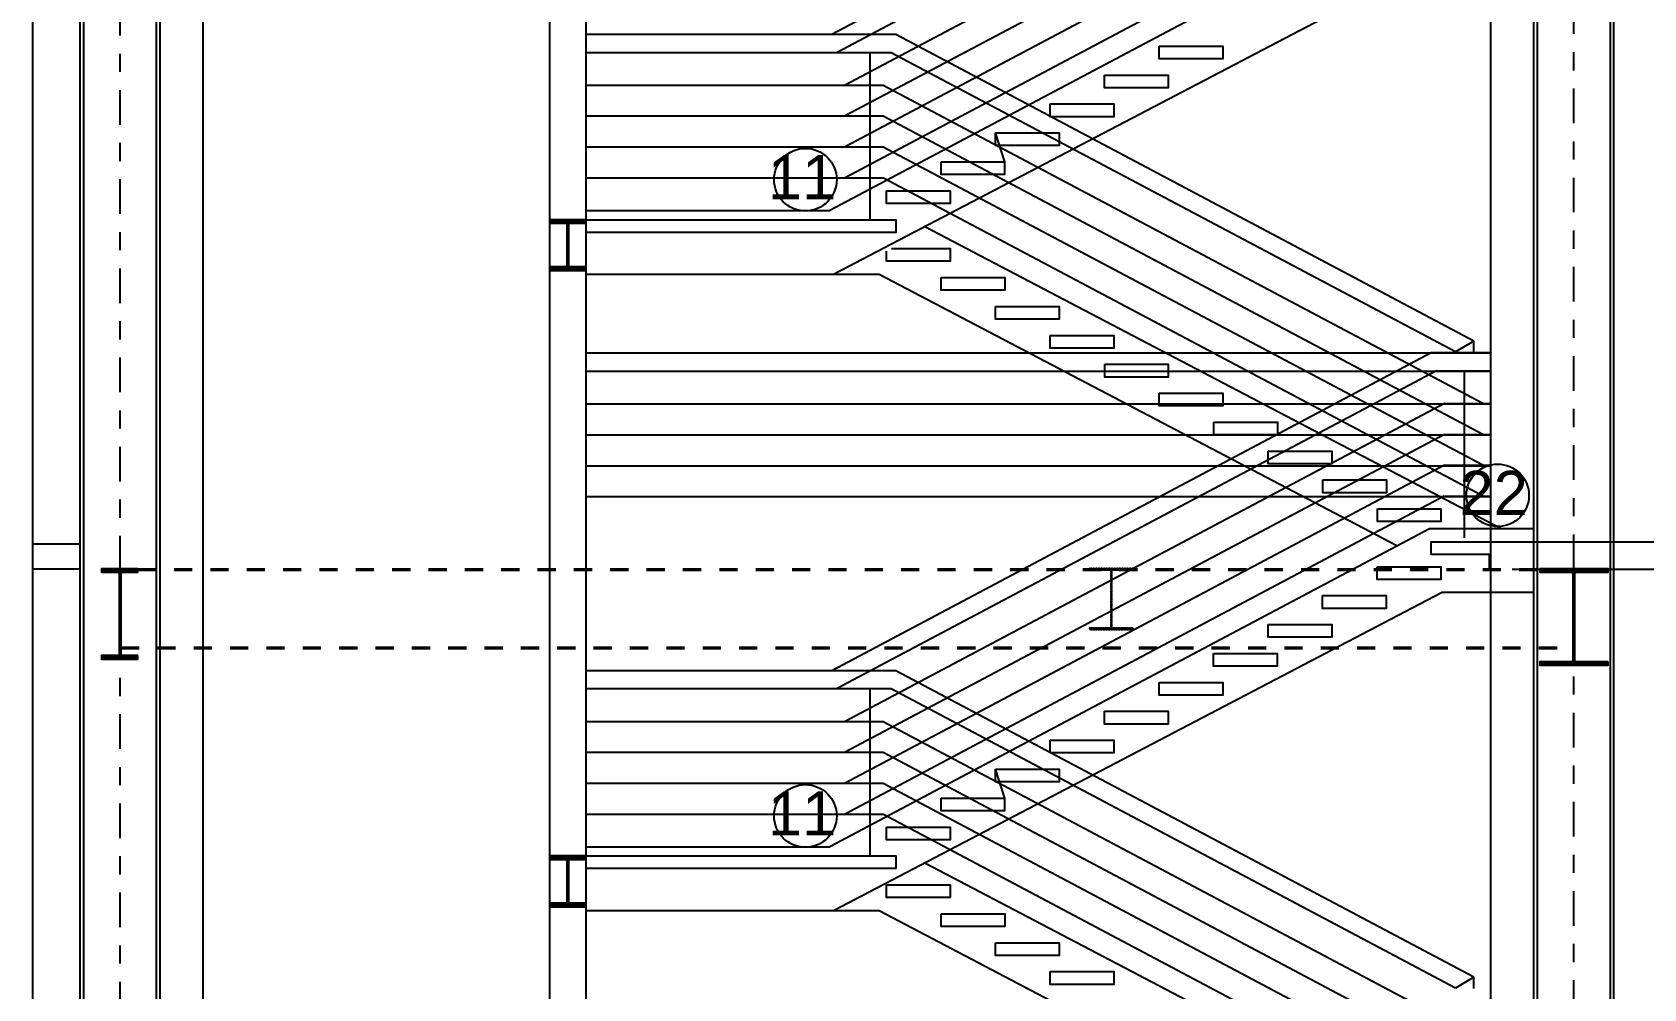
# Model space of a CAD drawing. Header units: millimetres. Extents: x 2148 to 2681, y 758 to 986.
# Drawn here: x 2503.75 to 2512.61, y 885.79 to 891.05 of the extents above; entities that cross this region are included whole.
import ezdxf

# ---------------------------------------------------------------- set-up
doc = ezdxf.new("R2010")
doc.units = ezdxf.units.MM
doc.linetypes.add('$0$HIDDEN', pattern=[0.375, 0.25, -0.125])
doc.linetypes.add('CENTER2', pattern=[28.575, 19.05, -3.175, 3.175, -3.175])
for name, color, linetype in [('0.2', 10, 'Continuous'), ('4CO', 4, 'Continuous'), ('D', 1, 'Continuous'), ('HATCH', 8, 'Continuous'), ('TLBLK', 7, 'Continuous')]:
    doc.layers.add(name, color=color, linetype=linetype)
doc.styles.add('SWISS', font='swissl.ttf')

msp = doc.modelspace()

# ---------------------------------------------------------------- hatches: boundary and pattern name
at = {"layer": 'HATCH', "ltscale": 0.5}
h = msp.add_hatch(dxfattribs=at)
h.set_pattern_fill('ANSI31', color=256, scale=0.018605, style=0)
h.set_pattern_definition([(45, (160478.5269366, 5236.5290563), (-0.00164446852256, 0.00164446852256), [])])
h.paths.add_polyline_path([(2506.595431, 890.0156536), (2506.595431, 889.9958559), (2506.684538, 889.9958559, -0.438228156), (2506.6883725, 889.9917491), (2506.6883725, 889.760322, -0.43632867), (2506.6845624, 889.7562152), (2506.595431, 889.7562152), (2506.595431, 889.7364175), (2506.7934467, 889.7364175), (2506.7934467, 889.7562152), (2506.7040465, 889.7562152, -0.444720252), (2506.7002459, 889.760429), (2506.7002459, 889.9916421, -0.446631526), (2506.7040709, 889.9958559), (2506.7934467, 889.9958559), (2506.7934467, 890.0156536)])
h = msp.add_hatch(dxfattribs=at)
h.set_pattern_fill('ANSI31', color=256, scale=0.011907, style=0)
h.set_pattern_definition([(45, (97460.5884357, 4160.8638543), (-0.001052459854438, 0.001052459854438), [])])
edge = h.paths.add_edge_path()
edge.add_line((2509.8053905, 887.7720588), (2509.6930965, 887.7720588))
edge.add_arc((2509.6930965, 887.7767023), 0.0046435, 174.09726711, 270, ccw=False)
edge.add_line((2509.6884776, 887.7771798), (2509.6884776, 888.0824793))
edge.add_arc((2509.6930965, 888.0829569), 0.0046435, 89.63455476, 185.90273274, ccw=False)
edge.add_line((2509.6931261, 888.0876003), (2509.8053905, 888.0876003))
edge.add_line((2509.8053905, 888.0876003), (2509.8053905, 888.0995075))
edge.add_line((2509.8053905, 888.0995075), (2509.5647418, 888.0995075))
edge.add_line((2509.5647418, 888.0995075), (2509.5647418, 888.0876003))
edge.add_line((2509.5647418, 888.0876003), (2509.6766796, 888.0876003))
edge.add_arc((2509.6767092, 888.0829569), 0.0046435, -4.29209344, 90.36544489, ccw=False)
edge.add_line((2509.6813397, 888.0826093), (2509.6813397, 887.7770498))
edge.add_arc((2509.6767092, 887.7767023), 0.0046435, -89.99999964, 4.29209359, ccw=False)
edge.add_line((2509.6767092, 887.7720588), (2509.5647418, 887.7720588))
edge.add_line((2509.5647418, 887.7720588), (2509.5647418, 887.7601516))
edge.add_line((2509.5647418, 887.7601516), (2509.8053905, 887.7601516))
edge.add_line((2509.8053905, 887.7601516), (2509.8053905, 887.7720588))
h = msp.add_hatch(dxfattribs=at)
h.set_pattern_fill('ANSI31', color=256, scale=0.018605, style=0)
h.set_pattern_definition([(45, (150865.017345, 6001.7887994), (-0.00164446852256, 0.00164446852256), [])])
edge = h.paths.add_edge_path()
edge.add_line((2504.3277581, 887.617447), (2504.2433774, 887.617447))
edge.add_arc((2504.2433774, 887.6247025), 0.0072555, 174.09726711, 269.99999997, ccw=False)
edge.add_line((2504.2361604, 887.6254486), (2504.2361604, 888.067901))
edge.add_arc((2504.2433774, 888.0686471), 0.0072555, 89.63455464, 185.90273283, ccw=False)
edge.add_line((2504.2434237, 888.0759024), (2504.3277581, 888.0759024))
edge.add_line((2504.3277581, 888.0759024), (2504.3277581, 888.0945075))
edge.add_line((2504.3277581, 888.0945075), (2504.1277581, 888.0945075))
edge.add_line((2504.1277581, 888.0945075), (2504.1277581, 888.0759024))
edge.add_line((2504.1277581, 888.0759024), (2504.217726, 888.0759024))
edge.add_arc((2504.2177723, 888.0686471), 0.0072555, -4.29209345, 90.36544517, ccw=False)
edge.add_line((2504.2250074, 888.0681041), (2504.2250074, 887.6252455))
edge.add_arc((2504.2177723, 887.6247025), 0.0072555, -89.99999978, 4.2920935, ccw=False)
edge.add_line((2504.2177723, 887.617447), (2504.1277581, 887.617447))
edge.add_line((2504.1277581, 887.617447), (2504.1277581, 887.598842))
edge.add_line((2504.1277581, 887.598842), (2504.3277581, 887.598842))
edge.add_line((2504.3277581, 887.598842), (2504.3277581, 887.617447))
h = msp.add_hatch(dxfattribs=at)
h.set_pattern_fill('ANSI31', color=256, scale=0.018605, style=0)
h.set_pattern_definition([(45, (150873.0159886, 6001.7887994), (-0.00164446852256, 0.00164446852256), [])])
edge = h.paths.add_edge_path()
edge.add_line((2512.4174804, 887.5828689), (2512.2420211, 887.5828689))
edge.add_arc((2512.2420211, 887.5901244), 0.0072555, 174.09726711, 269.99999997, ccw=False)
edge.add_line((2512.2348041, 887.5908706), (2512.2348041, 888.067901))
edge.add_arc((2512.2420211, 888.0686471), 0.0072555, 89.63455464, 185.90273283, ccw=False)
edge.add_line((2512.2420673, 888.0759024), (2512.4174804, 888.0759024))
edge.add_line((2512.4174804, 888.0759024), (2512.4174804, 888.0945075))
edge.add_line((2512.4174804, 888.0945075), (2512.0414669, 888.0945075))
edge.add_line((2512.0414669, 888.0945075), (2512.0414669, 888.0759024))
edge.add_line((2512.0414669, 888.0759024), (2512.2163696, 888.0759024))
edge.add_arc((2512.2164159, 888.0686471), 0.0072555, -4.29209345, 90.36544517, ccw=False)
edge.add_line((2512.223651, 888.0681041), (2512.223651, 887.5906674))
edge.add_arc((2512.2164159, 887.5901244), 0.0072555, -89.99999978, 4.2920935, ccw=False)
edge.add_line((2512.2164159, 887.5828689), (2512.0414669, 887.5828689))
edge.add_line((2512.0414669, 887.5828689), (2512.0414669, 887.5642639))
edge.add_line((2512.0414669, 887.5642639), (2512.4174804, 887.5642639))
edge.add_line((2512.4174804, 887.5642639), (2512.4174804, 887.5828689))
h = msp.add_hatch(dxfattribs=at)
h.set_pattern_fill('ANSI31', color=256, scale=0.018605, style=0)
h.set_pattern_definition([(45, (160478.5269366, 5233.0290563), (-0.00164446852256, 0.00164446852256), [])])
h.paths.add_polyline_path([(2506.595431, 886.5156536), (2506.595431, 886.4958559), (2506.684538, 886.4958559, -0.438228156), (2506.6883725, 886.4917491), (2506.6883725, 886.260322, -0.43632867), (2506.6845624, 886.2562152), (2506.595431, 886.2562152), (2506.595431, 886.2364175), (2506.7934467, 886.2364175), (2506.7934467, 886.2562152), (2506.7040465, 886.2562152, -0.444720252), (2506.7002459, 886.260429), (2506.7002459, 886.4916421, -0.446631526), (2506.7040709, 886.4958559), (2506.7934467, 886.4958559), (2506.7934467, 886.5156536)])

# ---------------------------------------------------------------- linework, layer by layer
at = {"ltscale": 0.05}
for p, q in [((2506.5944343, 853.0995075, 0), (2506.5944343, 900.104652, 0.0000001)), ((2506.7944434, 853.0995075), (2506.7944434, 900.104652, 0.0000001)), ((2511.8892302, 888.2436536, 0.0000001), (2515.015405, 888.2436536, 0.0000001)), ((2511.7639669, 888.0936536, 0.0000001), (2511.7639669, 888.1736536, 0.0000001)), ((2511.7639669, 888.0936536, 0.0000001), (2511.7639669, 888.1736536, 0.0000001)), ((2511.8892302, 888.0936536, 0.0000001), (2515.015405, 888.0936536, 0.0000001))]:
    msp.add_line(p, q, dxfattribs=at)
at = {"ltscale": 0.5}
for p, q in [((2511.4477879, 892.784373, 0), (2508.1472287, 891.0340765, 0)), ((2511.4726625, 892.684373, 0), (2508.1721032, 890.9340765, 0)), ((2511.5174366, 892.504373, 0), (2508.2168774, 890.7540765, 0)), ((2511.5170342, 892.334373, 0), (2508.216475, 890.5840765, 0)), ((2511.5166317, 892.164373, 0), (2508.2160725, 890.4140765, 0)), ((2511.5162292, 891.994373, 0), (2508.21567, 890.2440765, 0)), ((2508.4983471, 891.0340765, 0), (2506.7944434, 891.0340765, 0)), ((2508.4983471, 891.0340765, 0), (2508.4106747, 891.0340765, 0)), ((2511.6777879, 889.3480094, 0), (2508.4983471, 891.0340765, 0)), ((2508.4734726, 890.9340765, 0), (2506.7944434, 890.9340765, 0)), ((2508.3550048, 890.9340765, 0), (2508.3550048, 890.0156536)), ((2511.5777879, 889.2878487, 0), (2508.4734726, 890.9340765, 0)), ((2509.9477879, 890.9701991, 0), (2510.2977879, 890.9701991, 0)), ((2509.9477879, 890.9701991, 0), (2510.2977879, 890.9701991, 0)), ((2509.6477879, 890.8111082, 0), (2509.9977879, 890.8111082, 0)), ((2509.6477879, 890.8111082, 0), (2509.9977879, 890.8111082, 0)), ((2509.6477879, 890.8111082, 0), (2509.9977879, 890.8111082, 0)), ((2509.6477879, 890.8111082, 0), (2509.9977879, 890.8111082, 0)), ((2509.6477879, 890.8111082, 0), (2509.9977879, 890.8111082, 0)), ((2509.6477879, 890.8111082, 0), (2509.9977879, 890.8111082, 0)), ((2508.4286984, 890.7540765, 0), (2506.7944434, 890.7540765, 0)), ((2511.7281392, 889.004373, 0), (2508.4286984, 890.7540765, 0)), ((2508.4286984, 890.5840765, 0), (2506.7944434, 890.5840765, 0)), ((2511.7281392, 888.834373, 0), (2508.4286984, 890.5840765, 0)), ((2509.3477879, 890.6520173, 0), (2509.6977879, 890.6520173, 0)), ((2509.3477879, 890.6520173, 0), (2509.6977879, 890.6520173, 0)), ((2509.0477879, 890.4929264, 0), (2509.3977879, 890.4929264, 0)), ((2509.0977879, 890.3338354, 0), (2509.0477879, 890.4929264, 0)), ((2509.0977879, 890.3338354, 0), (2509.0477879, 890.4929264, 0)), ((2509.0977879, 890.3338354, 0), (2509.0477879, 890.4929264, 0)), ((2509.0977879, 890.3338354, 0), (2509.0477879, 890.4929264, 0)), ((2509.0477879, 890.4929264, 0), (2509.3977879, 890.4929264, 0)), ((2509.0977879, 890.3338354, 0), (2509.0477879, 890.4929264, 0)), ((2509.0977879, 890.3338354, 0), (2509.0477879, 890.4929264, 0)), ((2509.0977879, 890.3338354, 0), (2509.0477879, 890.4929264, 0)), ((2508.4286984, 890.4140765, 0), (2506.7944434, 890.4140765, 0)), ((2511.7289441, 888.664373, 0), (2508.4295033, 890.4140765, 0)), ((2508.7477879, 890.3338354, 0), (2509.0977879, 890.3338354, 0)), ((2508.7477879, 890.3338354, 0), (2509.0977879, 890.3338354, 0)), ((2508.4299058, 890.2440765, 0), (2506.7944434, 890.2440765, 0)), ((2511.7293466, 888.494373, 0), (2508.4299058, 890.2440765, 0)), ((2508.4483471, 890.1747445, 0), (2508.7977879, 890.1747445, 0)), ((2508.4483471, 890.1747445, 0), (2508.7977879, 890.1747445, 0)), ((2511.6777879, 889.3480094, 0), (2511.5777879, 889.2878487, 0)), ((2511.6777879, 889.2856536, 0), (2511.6777879, 889.3480094, 0)), ((2506.7944434, 889.282373, -0.0000007), (2511.772932, 889.282373, 0.0000001)), ((2511.4477879, 889.284373, 0), (2508.1472287, 887.5340765, 0)), ((2511.4477879, 889.284373, 0), (2511.772932, 889.284373, 0)), ((2511.4477879, 889.284373, 0), (2511.772932, 889.284373, 0)), ((2506.7944434, 889.182373, -0.0000007), (2511.772932, 889.182373, 0.0000001)), ((2511.4726625, 889.184373, 0), (2508.1721032, 887.4340765, 0)), ((2511.4726625, 889.184373, 0), (2511.772932, 889.184373, 0)), ((2511.6255606, 889.1856536, 0), (2511.6255606, 888.2656536, 0)), ((2506.7944434, 889.002373, -0.0000008), (2511.772932, 889.002373, 0.0000001)), ((2511.5174366, 889.004373, 0), (2508.2168774, 887.2540765, 0)), ((2511.5174366, 889.004373, 0), (2511.772932, 889.004373, 0)), ((2506.7944434, 888.832373, -0.0000008), (2511.772932, 888.832373, 0.0000001)), ((2511.5170342, 888.834373, 0), (2508.216475, 887.0840765, 0)), ((2511.5174366, 888.834373, 0), (2511.772932, 888.834373, 0)), ((2506.7944434, 888.662373, -0.0000008), (2511.772932, 888.662373, 0.0000001)), ((2511.5166317, 888.664373, 0), (2508.2160725, 886.9140765, 0)), ((2511.5174366, 888.664373, 0), (2511.772932, 888.664373, 0)), ((2506.7944434, 888.492373, -0.0000008), (2511.772932, 888.492373, 0.0000001)), ((2511.5162292, 888.494373, 0), (2508.21567, 886.7440765, 0)), ((2511.5174366, 888.494373, 0), (2511.772932, 888.494373, 0)), ((2511.1477879, 888.1065627, 0), (2511.4977879, 888.1065627, 0)), ((2511.1477879, 888.1065627, 0), (2511.4977879, 888.1065627, 0)), ((2511.1477879, 888.1065627, 0), (2511.4977879, 888.1065627, 0)), ((2511.1477879, 888.1065627, 0), (2511.4977879, 888.1065627, 0)), ((2511.1477879, 888.1065627, 0), (2511.4977879, 888.1065627, 0)), ((2511.1477879, 888.1065627, 0), (2511.4977879, 888.1065627, 0)), ((2510.8472287, 887.9474718, 0), (2511.1972287, 887.9474718, 0)), ((2510.8472287, 887.9474718, 0), (2511.1972287, 887.9474718, 0)), ((2510.5477879, 887.7883809, 0), (2510.8977879, 887.7883809, 0)), ((2510.5477879, 887.7883809, 0), (2510.8977879, 887.7883809, 0)), ((2510.2477879, 887.62929, 0), (2510.5977879, 887.62929, 0)), ((2510.2477879, 887.62929, 0), (2510.5977879, 887.62929, 0)), ((2508.4983471, 887.5340765, 0), (2506.7944434, 887.5340765, 0)), ((2508.4983471, 887.5340765, 0), (2508.4106747, 887.5340765, 0)), ((2511.6777879, 885.8480094, 0), (2508.4983471, 887.5340765, 0)), ((2508.4734726, 887.4340765, 0), (2506.7944434, 887.4340765, 0)), ((2508.3550048, 887.4340765, 0), (2508.3550048, 886.5156536)), ((2511.5777879, 885.7878487, 0), (2508.4734726, 887.4340765, 0)), ((2509.9477879, 887.4701991, 0), (2510.2977879, 887.4701991, 0)), ((2509.9477879, 887.4701991, 0), (2510.2977879, 887.4701991, 0)), ((2509.6477879, 887.3111082, 0), (2509.9977879, 887.3111082, 0)), ((2509.6477879, 887.3111082, 0), (2509.9977879, 887.3111082, 0)), ((2509.6477879, 887.3111082, 0), (2509.9977879, 887.3111082, 0)), ((2509.6477879, 887.3111082, 0), (2509.9977879, 887.3111082, 0)), ((2509.6477879, 887.3111082, 0), (2509.9977879, 887.3111082, 0)), ((2509.6477879, 887.3111082, 0), (2509.9977879, 887.3111082, 0)), ((2508.4286984, 887.2540765, 0), (2506.7944434, 887.2540765, 0)), ((2511.7281392, 885.504373, 0), (2508.4286984, 887.2540765, 0)), ((2509.3477879, 887.1520173, 0), (2509.6977879, 887.1520173, 0)), ((2509.3477879, 887.1520173, 0), (2509.6977879, 887.1520173, 0)), ((2508.4286984, 887.0840765, 0), (2506.7944434, 887.0840765, 0)), ((2511.7281392, 885.334373, 0), (2508.4286984, 887.0840765, 0)), ((2509.0477879, 886.9929264, 0), (2509.3977879, 886.9929264, 0)), ((2509.0977879, 886.8338354, 0), (2509.0477879, 886.9929264, 0)), ((2509.0977879, 886.8338354, 0), (2509.0477879, 886.9929264, 0)), ((2509.0977879, 886.8338354, 0), (2509.0477879, 886.9929264, 0)), ((2509.0977879, 886.8338354, 0), (2509.0477879, 886.9929264, 0)), ((2509.0477879, 886.9929264, 0), (2509.3977879, 886.9929264, 0)), ((2509.0977879, 886.8338354, 0), (2509.0477879, 886.9929264, 0)), ((2509.0977879, 886.8338354, 0), (2509.0477879, 886.9929264, 0)), ((2509.0977879, 886.8338354, 0), (2509.0477879, 886.9929264, 0)), ((2508.4286984, 886.9140765, 0), (2506.7944434, 886.9140765, 0)), ((2511.7289441, 885.164373, 0), (2508.4295033, 886.9140765, 0)), ((2508.7477879, 886.8338354, 0), (2509.0977879, 886.8338354, 0)), ((2508.7477879, 886.8338354, 0), (2509.0977879, 886.8338354, 0)), ((2508.4299058, 886.7440765, 0), (2506.7944434, 886.7440765, 0)), ((2511.7293466, 884.994373, 0), (2508.4299058, 886.7440765, 0)), ((2508.4483471, 886.6747445, 0), (2508.7977879, 886.6747445, 0)), ((2508.4483471, 886.6747445, 0), (2508.7977879, 886.6747445, 0)), ((2511.6777879, 885.8480094, 0), (2511.5777879, 885.7878487, 0)), ((2511.6777879, 885.7856536, 0), (2511.6777879, 885.8480094, 0))]:
    msp.add_line(p, q, dxfattribs=at)
at = {"color": 2}
for p, q in [((2503.7475539, 888.2315806, 0), (2504.0107819, 888.2315806, 0)), ((2503.7475539, 888.2315806, 0), (2504.0107819, 888.2315806, 0)), ((2503.7475539, 888.0945075, 0), (2504.0107819, 888.0945075, 0)), ((2503.7475539, 888.0945075, 0), (2504.0107819, 888.0945075, 0))]:
    msp.add_line(p, q, dxfattribs=at)
at = {"linetype": '$0$HIDDEN', "ltscale": 0.3}
for p, q in [((2504.3277581, 888.0945075, 0), (2512.223651, 888.0945075, 0)), ((2504.3277581, 888.0873353, 0), (2512.223651, 888.0873353, 0)), ((2504.2361604, 887.6635572, 0), (2512.223651, 887.6635572, 0)), ((2504.2361604, 887.656385, 0), (2512.223651, 887.656385, 0))]:
    msp.add_line(p, q, dxfattribs=at)
at = {"ltscale": 0.05, "elevation": 0}
for points in [[(2509.9472287, 890.9701991), (2510.2972287, 890.9701991), (2510.2972287, 890.9001991), (2509.9472287, 890.9001991)], [(2509.6472287, 890.8111082), (2509.9972287, 890.8111082), (2509.9972287, 890.7411082), (2509.6472287, 890.7411082)], [(2509.3472287, 890.6520173), (2509.6972287, 890.6520173), (2509.6972287, 890.5820173), (2509.3472287, 890.5820173)], [(2509.0472287, 890.4929264), (2509.3972287, 890.4929264), (2509.3972287, 890.4229264), (2509.0472287, 890.4229264)], [(2508.7472287, 890.3338354), (2509.0972287, 890.3338354), (2509.0972287, 890.2638354), (2508.7472287, 890.2638354)], [(2508.4477879, 890.1747445), (2508.7977879, 890.1747445), (2508.7977879, 890.1047445), (2508.4477879, 890.1047445)], [(2508.7477879, 889.6974718), (2509.0977879, 889.6974718), (2509.0977879, 889.6274718), (2508.7477879, 889.6274718)], [(2509.0477879, 889.5383809), (2509.3977879, 889.5383809), (2509.3977879, 889.4683809), (2509.0477879, 889.4683809)], [(2509.3477879, 889.37929), (2509.6977879, 889.37929), (2509.6977879, 889.30929), (2509.3477879, 889.30929)], [(2509.6477879, 889.2201991), (2509.9977879, 889.2201991), (2509.9977879, 889.1501991), (2509.6477879, 889.1501991)], [(2509.9477879, 889.0611082), (2510.2977879, 889.0611082), (2510.2977879, 888.9911082), (2509.9477879, 888.9911082)], [(2510.2477879, 888.9020173), (2510.5977879, 888.9020173), (2510.5977879, 888.8320173), (2510.2477879, 888.8320173)], [(2510.5477879, 888.7429264), (2510.8977879, 888.7429264), (2510.8977879, 888.6729264), (2510.5477879, 888.6729264)], [(2510.8477879, 888.5838354), (2511.1977879, 888.5838354), (2511.1977879, 888.5138354), (2510.8477879, 888.5138354)], [(2511.1477879, 888.4247445), (2511.4977879, 888.4247445), (2511.4977879, 888.3547445), (2511.1477879, 888.3547445)], [(2511.1472287, 888.1065627), (2511.4972287, 888.1065627), (2511.4972287, 888.0365627), (2511.1472287, 888.0365627)], [(2510.8466695, 887.9474718), (2511.1966695, 887.9474718), (2511.1966695, 887.8774718), (2510.8466695, 887.8774718)], [(2510.5472287, 887.7883809), (2510.8972287, 887.7883809), (2510.8972287, 887.7183809), (2510.5472287, 887.7183809)], [(2510.2472287, 887.62929), (2510.5972287, 887.62929), (2510.5972287, 887.55929), (2510.2472287, 887.55929)], [(2509.9472287, 887.4701991), (2510.2972287, 887.4701991), (2510.2972287, 887.4001991), (2509.9472287, 887.4001991)], [(2509.6472287, 887.3111082), (2509.9972287, 887.3111082), (2509.9972287, 887.2411082), (2509.6472287, 887.2411082)], [(2509.3472287, 887.1520173), (2509.6972287, 887.1520173), (2509.6972287, 887.0820173), (2509.3472287, 887.0820173)], [(2509.0472287, 886.9929264), (2509.3972287, 886.9929264), (2509.3972287, 886.9229264), (2509.0472287, 886.9229264)], [(2508.7472287, 886.8338354), (2509.0972287, 886.8338354), (2509.0972287, 886.7638354), (2508.7472287, 886.7638354)], [(2508.4477879, 886.6747445), (2508.7977879, 886.6747445), (2508.7977879, 886.6047445), (2508.4477879, 886.6047445)], [(2508.7477879, 886.1974718), (2509.0977879, 886.1974718), (2509.0977879, 886.1274718), (2508.7477879, 886.1274718)], [(2509.0477879, 886.0383809), (2509.3977879, 886.0383809), (2509.3977879, 885.9683809), (2509.0477879, 885.9683809)], [(2509.3477879, 885.87929), (2509.6977879, 885.87929), (2509.6977879, 885.80929), (2509.3477879, 885.80929)]]:
    msp.add_lwpolyline(points, close=True, dxfattribs=at)
for points in [[(2506.7944434, 890.0156536), (2508.4983471, 890.0156536), (2508.4983471, 889.9456536), (2506.7944434, 889.9456536)], [(2508.474637, 889.8565627), (2508.7977879, 889.8565627), (2508.7977879, 889.7865627), (2508.4477879, 889.7865627), (2508.4477879, 889.8425167)], [(2511.7639669, 888.1736536), (2511.4444488, 888.1736536), (2511.4444488, 888.2436536), (2512.0094255, 888.2436536)], [(2506.7944434, 886.5156536), (2508.4983471, 886.5156536), (2508.4983471, 886.4456536), (2506.7944434, 886.4456536)], [(2508.4477879, 886.3565627), (2508.7977879, 886.3565627), (2508.7977879, 886.2865627), (2508.4477879, 886.2865627), (2508.4477879, 886.3565627)]]:
    msp.add_lwpolyline(points, dxfattribs=at)
at = {"layer": '0.2', "ltscale": 0.5}
for centre in [(2508.0014431, 890.2358968, 0), (2511.8097711, 888.4992359, 0), (2508.0014431, 886.7358968, -0.0000001)]:
    msp.add_circle(centre, 0.172101, dxfattribs=at)
at = {"layer": '4CO', "ltscale": 0.5}
for p, q in [((2511.4353506, 891.8156536, 0), (2508.1353506, 890.0656536, 0)), ((2508.1552888, 889.7156536, 0), (2511.5004198, 891.4656536, 0)), ((2506.7944434, 890.0656536, 0), (2508.1353506, 890.0656536, 0)), ((2508.658455, 889.9788842, 0), (2511.8324244, 888.3156536, 0)), ((2506.7944434, 889.7156536, 0), (2508.4067235, 889.7156536, 0)), ((2508.4067235, 889.7156536, 0), (2511.2579215, 888.2215624, 0)), ((2511.4353506, 888.3156536, 0), (2508.1353506, 886.5656536, 0)), ((2512.0094255, 888.3156536, 0.0000001), (2511.4353506, 888.3156536, 0)), ((2508.1552888, 886.2156536, 0), (2511.5004198, 887.9656536, 0)), ((2512.0094255, 887.9656536, 0.0000001), (2511.5004198, 887.9656536, 0)), ((2506.7944434, 886.5656536, 0), (2508.1353506, 886.5656536, 0)), ((2508.6579127, 886.4786006, 0), (2511.8313408, 884.8156536, 0)), ((2506.7944434, 886.2156536, 0), (2508.4067235, 886.2156536, 0)), ((2508.4067235, 886.2156536, 0), (2511.2579215, 884.7215624, 0))]:
    msp.add_line(p, q, dxfattribs=at)
at = {"layer": 'D', "color": 3, "ltscale": 0.5}
for p, q in [((2504.0107819, 878.6173934, 0), (2504.0107819, 900.2417251, 0.0000001)), ((2504.0307819, 878.6173934, 0), (2504.0307819, 900.2417251, 0.0000001)), ((2504.4308782, 878.6173934, 0), (2504.4308782, 900.2417251, 0.0000001)), ((2504.4508782, 878.6173934, 0), (2504.4508782, 900.2417251, 0.0000001)), ((2512.0094255, 878.6173934, 0.0000001), (2512.0094255, 900.2417251, 0.0000001)), ((2512.0294255, 878.6173934, 0.0000001), (2512.0294255, 900.2417251, 0.0000001)), ((2512.4295218, 878.6173934, 0.0000001), (2512.4295218, 900.2417251, 0.0000001)), ((2512.4495218, 878.6173934, 0.0000001), (2512.4495218, 900.2417251, 0.0000001))]:
    msp.add_line(p, q, dxfattribs=at)
for points, elevation in [([(2506.7934467, 889.7562152), (2506.7040465, 889.7562152, -0.444720244), (2506.7002459, 889.760429), (2506.7002459, 889.9916421, -0.446631522), (2506.7040709, 889.9958559), (2506.7934467, 889.9958559), (2506.7934467, 890.0156536), (2506.595431, 890.0156536), (2506.595431, 889.9958559), (2506.684538, 889.9958559, -0.438228127), (2506.6883725, 889.9917491), (2506.6883725, 889.760322, -0.436328672), (2506.6845624, 889.7562152), (2506.595431, 889.7562152), (2506.595431, 889.7364175), (2506.7934467, 889.7364175)], 0), ([(2504.3277581, 887.617447), (2504.2433774, 887.617447, -0.444720244), (2504.2361604, 887.6254486), (2504.2361604, 888.067901, -0.446631522), (2504.2434237, 888.0759024), (2504.3277581, 888.0759024), (2504.3277581, 888.0945075), (2504.1277581, 888.0945075), (2504.1277581, 888.0759024), (2504.217726, 888.0759024, -0.438228127), (2504.2250074, 888.0681041), (2504.2250074, 887.6252455, -0.436328672), (2504.2177723, 887.617447), (2504.1277581, 887.617447), (2504.1277581, 887.598842), (2504.3277581, 887.598842)], 0), ([(2512.4174804, 887.5828689), (2512.2420211, 887.5828689, -0.444720244), (2512.2348041, 887.5908706), (2512.2348041, 888.067901, -0.446631522), (2512.2420673, 888.0759024), (2512.4174804, 888.0759024), (2512.4174804, 888.0945075), (2512.0414669, 888.0945075), (2512.0414669, 888.0759024), (2512.2163696, 888.0759024, -0.438228127), (2512.223651, 888.0681041), (2512.223651, 887.5906674, -0.436328672), (2512.2164159, 887.5828689), (2512.0414669, 887.5828689), (2512.0414669, 887.5642639), (2512.4174804, 887.5642639)], 0), ([(2506.7934467, 886.2562152), (2506.7040465, 886.2562152, -0.444720244), (2506.7002459, 886.260429), (2506.7002459, 886.4916421, -0.446631522), (2506.7040709, 886.4958559), (2506.7934467, 886.4958559), (2506.7934467, 886.5156536), (2506.595431, 886.5156536), (2506.595431, 886.4958559), (2506.684538, 886.4958559, -0.438228127), (2506.6883725, 886.4917491), (2506.6883725, 886.260322, -0.436328672), (2506.6845624, 886.2562152), (2506.595431, 886.2562152), (2506.595431, 886.2364175), (2506.7934467, 886.2364175)], 0.0000001)]:
    msp.add_lwpolyline(points, format="xyb", close=True, dxfattribs=dict(at, elevation=elevation))
at = {"layer": 'HATCH', "linetype": 'CENTER2', "ltscale": 0.01}
for p, q in [((2504.2310924, 854.2409449), (2504.2310924, 903.1133046, 0.0000001)), ((2512.2291133, 854.2495075, 0), (2512.2291133, 903.1133042, 0.0000001))]:
    msp.add_line(p, q, dxfattribs=at)
at = {"layer": 'HATCH', "linetype": 'ByBlock', "ltscale": 0.5}
for p, q in [((2503.750781, 854.2409449), (2503.750781, 900.2417251, 0.0000001)), ((2504.6884211, 854.2409449, 0), (2504.6884211, 900.2417251, 0.0000001)), ((2511.772932, 854.2376024, 0), (2511.772932, 900.2298201, 0.0000001))]:
    msp.add_line(p, q, dxfattribs=at)

# ---------------------------------------------------------------- texts
at = {"layer": 'TLBLK', "color": 7, "char_height": 0.24243758, "attachment_point": 5, "style": 'SWISS'}
for s, insert, width in [('11', (2507.9829499, 890.249532, 0), 5.279969108), ('22', (2511.7875341, 888.5128712, 0), 5.157622504), ('11', (2507.9829499, 886.749532, -0.0000001), 5.279969108)]:
    msp.add_mtext(s, dxfattribs=dict(at, insert=insert, width=width))

doc.saveas('drawing.dxf')
